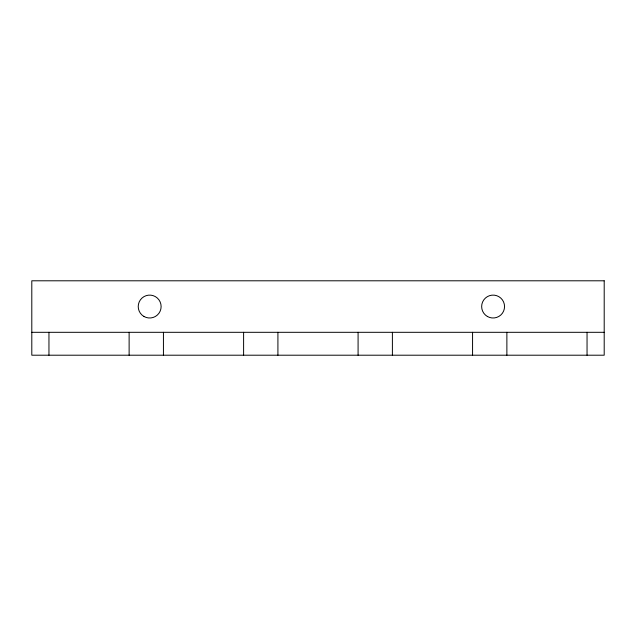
<?xml version="1.0" encoding="UTF-8"?>
<svg xmlns="http://www.w3.org/2000/svg" width="636" height="636" viewBox="0 0 636 636"><rect width="100%" height="100%" fill="white"/><g stroke="black" fill="none" stroke-linecap="round" stroke-linejoin="round"><path stroke-width="0.95" d="M31.8 332.31L604.2 332.31M587.044 332.31L587.044 355.206M506.876 332.31L506.876 355.206M472.564 332.31L472.564 355.206M392.396 332.31L392.396 355.206M358.084 332.31L358.084 355.206M277.916 332.31L277.916 355.206M243.604 332.31L243.604 355.206M163.436 332.31L163.436 355.206M129.124 332.31L129.124 355.206M48.956 332.31L48.956 355.206M604.2 280.794L31.8 280.794L31.8 355.206L604.2 355.206L604.2 280.794M143.951 316.466A11.448 11.448 0 0 0 161.123 306.552A11.448 11.448 0 0 0 143.951 296.638A11.448 11.448 0 0 0 143.951 316.466M487.375 316.466A11.448 11.448 0 0 0 504.547 306.552A11.448 11.448 0 0 0 487.375 296.638A11.448 11.448 0 0 0 487.375 316.466"/></g></svg>
